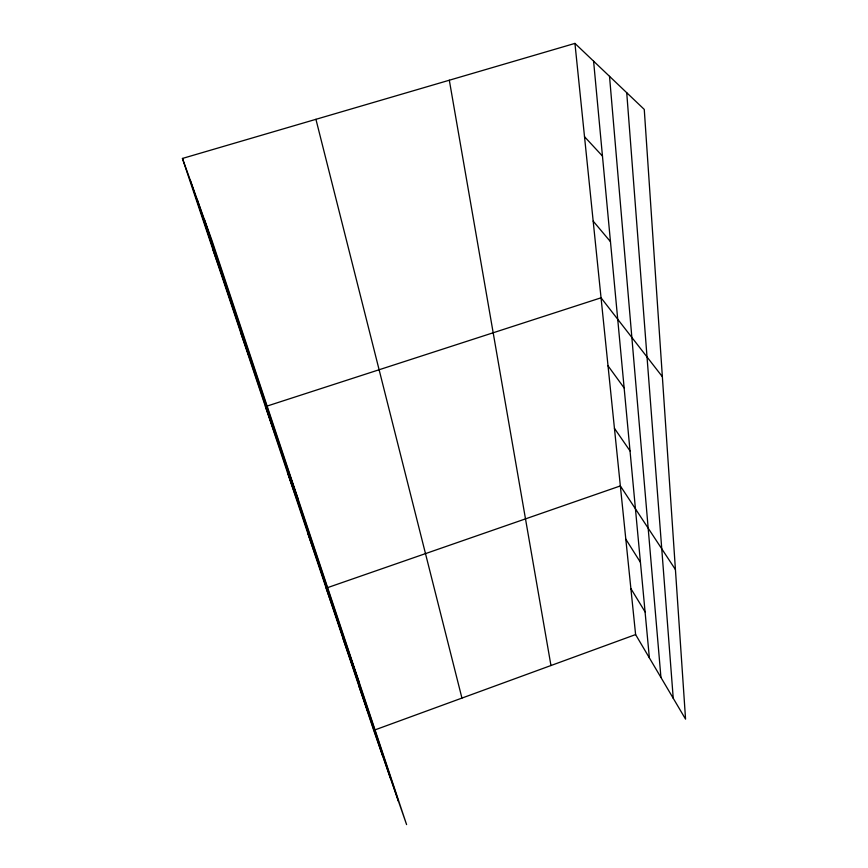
<?xml version="1.0" encoding="UTF-8"?>
<svg xmlns="http://www.w3.org/2000/svg" width="868" height="868" viewBox="0 0 868 868"><rect width="100%" height="100%" fill="white"/><g stroke="black" fill="none" stroke-linecap="round" stroke-linejoin="round"><path stroke-width="1.3" d="M373.728 730.346L635.604 634.573L574.941 43.4L182.443 158.443L373.728 730.346L406.593 824.6L211.966 240.577L182.443 158.443M266.715 406.191L601.047 297.8L662.371 376.723M574.941 43.4L644.262 109.411L685.557 719.138L635.604 634.573M584.511 136.71L602.468 156.066M593.17 221.112L610.464 241.662M608.023 365.829L624.135 387.942M614.435 428.325L630.027 450.904M675.434 569.571L620.349 485.928L326.162 588.124L359.471 683.214M625.817 539.202L640.443 562.334M630.895 588.623L645.076 611.875M213.007 249.832L221.351 273.236M240.534 332.119L249.181 356.509M265.445 406.604L298.125 499.122M287.46 472.442L296.455 497.982M307.63 532.713L316.701 558.558M343.251 639.217L352.365 665.268M359.059 686.49L368.151 712.509M204.468 219.723L398.466 801.294M197.123 199.304L390.372 778.086M190.352 180.457L382.777 756.278M315.93 119.317L461.939 698.089M449.32 80.214L550.963 665.528M593.593 61.161L649.372 657.879M609.52 76.33L660.939 677.441M626.729 92.713L673.232 698.263"/></g></svg>
